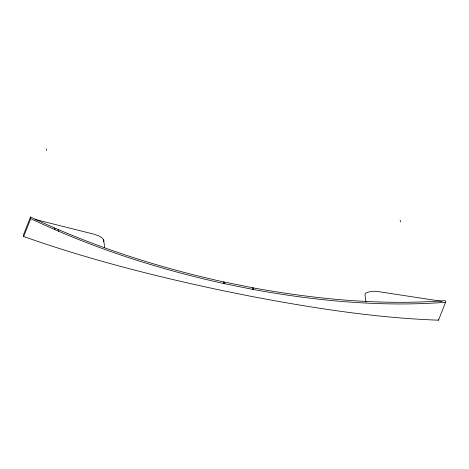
<?xml version="1.0" encoding="UTF-8"?>
<svg xmlns="http://www.w3.org/2000/svg" width="469" height="469" viewBox="0 0 469 469"><rect width="100%" height="100%" fill="white"/><g stroke="black" fill="none" stroke-linecap="round" stroke-linejoin="round"><path stroke-width="0.7" d="M30.497 217L23.45 234.887L23.673 236.54C88.043 259.269 154.336 276.135 221.069 290.299L251.009 296.338C312.923 308.069 375.44 317.929 438.503 320.18L445.55 302.294L445.327 300.647C381.168 305.466 316.616 299.374 253.453 287.919L223.514 281.881C157.121 267.236 91.965 246.202 30.497 217L30.72 218.654L23.673 236.54M445.55 302.294C381.391 307.113 316.839 301.022 253.676 289.566L223.736 283.528C157.344 268.884 92.182 247.849 30.72 218.654M442.044 301.35L376.244 291.296L371.395 291.29L366.248 292.814A3.236 2.544 -7.7 0 0 365.128 295.669L365.996 302.147M34.952 219.392L93.806 234.148L98.455 235.684L101.914 237.689L103.649 239.864L104.716 247.79M438.357 319.078L438.503 320.18M400.18 220.196L400.42 221.978M253.453 287.919L253.676 289.566M252.357 287.708L252.58 289.361M224.61 282.115L224.827 283.763M223.514 281.881L223.736 283.528M58.209 229.54L58.426 231.188M46.191 148.82L46.425 150.602M54.697 228.034L54.92 229.681M103.649 239.864A3.236 2.544 -7.7 0 1 103.397 241.875"/></g></svg>
